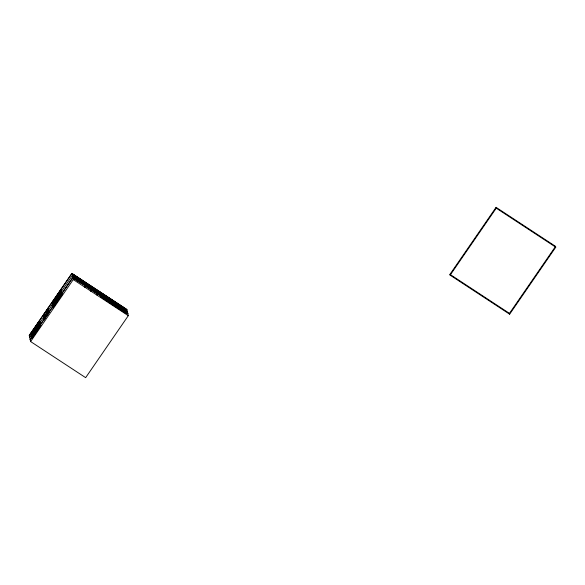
<?xml version="1.0" encoding="UTF-8"?>
<svg xmlns="http://www.w3.org/2000/svg" width="585" height="585" viewBox="0 0 585 585"><rect width="100%" height="100%" fill="white"/><g stroke="black" fill="none" stroke-linecap="round" stroke-linejoin="round"><path stroke-width="0.88" d="M71.896 273.429L29.25 335.402L30.617 341.56L85.651 377.661L128.298 315.688L126.93 309.531L71.896 273.429L73.264 279.579L128.298 315.688M29.265 335.461L71.911 273.48L126.945 309.589M29.718 337.516L72.35 275.476L127.384 311.586L72.364 275.535M30.157 339.505L72.803 277.531L127.837 313.633M30.171 339.563L72.818 277.59L127.852 313.692M30.617 341.56L73.264 279.579M449.953 274.343L496.065 207.339L555.567 246.373L555.75 247.192L509.637 314.203L450.136 275.162L449.953 274.343L509.462 313.385L509.637 314.203M450.136 275.162L496.248 208.158L496.065 207.339M509.462 313.385L555.567 246.373M496.248 208.158L555.75 247.192M125.08 308.492L125.285 309.414L100.181 292.946L99.976 292.025M125.534 310.54L125.738 311.469L100.642 294.994L100.437 294.072M125.987 312.595L126.192 313.516L101.095 297.048L100.891 296.127M112.737 300.441L112.92 301.238M113.198 302.496L113.373 303.293M113.651 304.544L113.826 305.341M112.547 300.317L112.722 301.114M113 302.365L113.176 303.162M113.453 304.419L113.629 305.216M112.349 300.185L112.525 300.983M112.803 302.233L112.978 303.037M113.256 304.288L113.431 305.085M98.273 290.906L98.477 291.827L73.381 275.359L73.176 274.438M98.719 292.953L98.923 293.875L73.82 277.407L73.615 276.486M97.044 293.604L97.454 295.454M97.081 295.206L96.679 293.414L84.862 285.655L85.256 287.454M90.975 289.67L91.377 291.462M90.77 289.531L91.165 291.33M90.587 289.414L90.982 291.206M85.936 282.855L86.112 283.652M86.375 284.902L86.551 285.699M85.739 282.73L85.915 283.528M86.178 284.771L86.353 285.575M85.542 282.599L85.717 283.396M85.98 284.646L86.156 285.443M84.503 285.37L84.913 287.228M60.877 289.699L61.067 290.562L51.868 303.937L51.677 303.081M61.154 292.098L61.315 292.836M61.608 294.153L61.769 294.884M52.409 304.814L52.57 305.545M52.862 306.862L53.023 307.6M39.707 320.47L39.897 321.326L30.698 334.708L30.5 333.845M39.985 322.869L40.146 323.6M40.438 324.916L40.599 325.655M31.232 335.578L31.4 336.309M31.692 337.633L31.853 338.364M39.524 320.814L30.778 333.53L30.939 334.262L39.692 321.545L39.524 320.814M45.367 312.258L42.939 316.046L45.367 312.258M48.328 307.944L45.908 311.732L48.328 307.944M60.701 290.05L51.948 302.759L52.116 303.491L60.862 290.782L60.701 290.05M40.16 322.518L30.961 335.9L31.151 336.755L40.35 323.381L40.16 322.518M45.82 314.313L43.392 318.101L45.82 314.313M48.782 309.999L46.361 313.787L48.782 309.999M61.33 291.754L52.131 305.129L52.321 305.992L61.527 292.617L61.33 291.754M40.621 324.573L31.415 337.947L31.605 338.81L40.811 325.435L40.621 324.573M46.273 316.361L43.846 320.156L46.273 316.361M49.242 312.046L46.815 315.841L49.242 312.046M61.791 293.802L52.584 307.183L52.774 308.039L61.981 294.664L61.791 293.802M97.929 290.723L73.549 274.731L73.725 275.528L98.104 291.52L97.929 290.723M124.729 308.31L100.357 292.317L100.532 293.114L124.912 309.107L124.729 308.31M98.368 292.771L73.988 276.778L74.171 277.575L98.543 293.568L98.368 292.771M125.19 310.364L100.81 294.372L100.986 295.169L125.365 311.161L125.19 310.364M80.525 282.818L74.449 278.826L80.525 282.818M125.643 312.412L101.263 296.419L101.439 297.217L125.819 313.209L125.643 312.412"/></g></svg>
